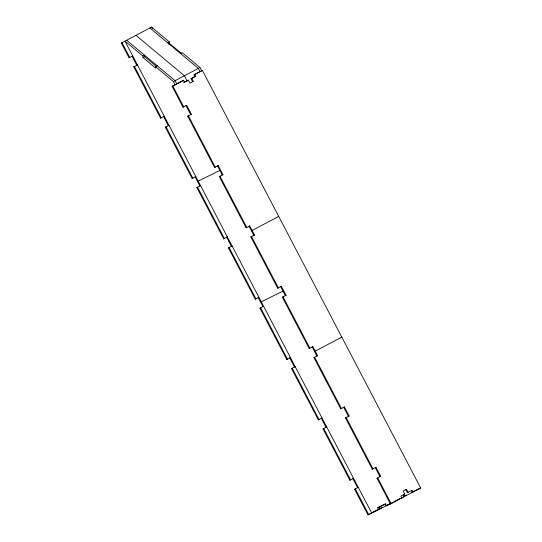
<?xml version="1.0" encoding="UTF-8"?>
<svg xmlns="http://www.w3.org/2000/svg" width="542" height="542" viewBox="0 0 542 542"><rect width="100%" height="100%" fill="white"/><g stroke="black" fill="none" stroke-linecap="round" stroke-linejoin="round"><path stroke-width="0.81" d="M121.333 43.048L122.025 42.71L129.748 57.472L129.05 57.811L121.333 43.048L151.577 27.1L169.402 41.985L169.646 43.556L181.13 53.143M129.05 57.811L132.715 55.901L132.024 56.239L136.76 65.291L137.451 64.952L133.786 66.862L160.595 118.149L161.292 117.81L134.477 66.524L133.786 66.862M378.689 509.555L377.74 507.739L379.414 506.858L380.362 508.667L371.677 512.989L124.999 41.138L142.831 56.022L144.504 55.135L144.741 56.707L156.225 66.293M167.729 42.865L169.402 41.985M142.831 56.022L143.068 57.594L144.741 56.707M168.528 44.146L169.646 43.556M143.068 57.594L155.832 68.245L155.588 66.673L157.261 65.785M180.493 53.516L182.166 52.635L199.991 67.52L201.685 70.758L202.383 70.419L420.667 487.956L390.43 503.904L377.022 478.261L380.687 476.35L375.952 467.299L375.26 467.638L379.989 476.689L380.687 476.35M155.588 66.673L173.42 81.557L199.991 67.52M172.139 86.368L172.837 86.022L183.704 106.815L183.013 107.16L172.139 86.368L183.521 80.379L184.47 82.194L188.365 80.128L189.944 83.15L193.291 81.381L191.712 78.36L191.021 78.705L192.6 81.72L193.291 81.381M193.975 74.83L194.666 74.491L195.615 76.3L194.924 76.639L193.975 74.83L201.685 70.758M172.837 86.022L183.521 80.379M194.666 74.491L202.383 70.419M191.021 78.705L194.924 76.639M191.712 78.36L195.615 76.3M160.595 118.149L164.267 116.239L163.569 116.584L168.305 125.636L168.996 125.29L165.33 127.201L192.146 178.494L192.837 178.155L166.021 126.862L165.33 127.201M183.013 107.16L186.678 105.25L191.407 114.294L187.742 116.205L214.557 167.498L215.249 167.16L188.44 115.866L187.742 116.205M192.146 178.494L195.811 176.584L195.12 176.922L199.849 185.974L200.54 185.635L196.875 187.546L223.69 238.839L224.381 238.494L197.566 187.207L196.875 187.546M214.557 167.498L218.223 165.588L222.958 174.639L219.286 176.55L246.102 227.843L246.8 227.498L219.984 176.211L219.286 176.55M223.69 238.839L227.355 236.922L226.664 237.267L231.393 246.319L232.091 245.973L228.419 247.884L255.235 299.177L255.932 298.838L229.117 247.545L228.419 247.884M246.102 227.843L249.767 225.933L254.503 234.984L250.838 236.895L277.653 288.181L278.344 287.843L251.529 236.549L250.838 236.895M255.235 299.177L258.9 297.267L258.209 297.605L262.938 306.657L263.636 306.318L259.97 308.229L286.779 359.522L287.477 359.177L260.661 307.89L259.97 308.229M277.653 288.181L281.318 286.271L286.047 295.322L282.382 297.233L309.197 348.526L309.888 348.188L283.073 296.894L282.382 297.233M261.583 301.63L261.271 301.792L282.992 291.135M286.779 359.522L290.451 357.612L289.753 357.95L294.489 367.002L295.18 366.663L291.515 368.574L318.33 419.86L319.021 419.522L292.206 368.228L291.515 368.574M309.197 348.526L312.863 346.616L317.592 355.667L313.926 357.578L340.742 408.864L341.433 408.526L314.617 357.239L313.926 357.578M318.33 419.86L321.995 417.95L321.304 418.288L326.033 427.34L326.724 427.001L323.059 428.912L349.875 480.205L350.566 479.866L323.75 428.573L323.059 428.912M340.742 408.864L344.407 406.954L349.143 416.005L345.471 417.916L372.286 469.209L372.984 468.871L346.169 417.577L345.471 417.916M349.875 480.205L353.54 478.295L352.849 478.633L357.578 487.685L358.276 487.346L354.603 489.257L368.011 514.9L378.722 509.27M372.286 469.209L375.952 467.299M406.527 489.263L405.836 489.602L407.415 492.624L408.106 492.285L406.527 489.263L403.16 491.018L404.759 494.047L400.816 496.106L401.805 497.922L401.114 498.261M407.415 492.624L412.008 490.219L412.957 492.034L412.259 492.373L411.317 490.564L412.008 490.219M368.011 514.9L378.695 509.256M379.393 508.918L381.995 507.542M405.26 495.517L403.587 496.397L406.392 495.022M377.74 507.739L385.443 503.965L386.392 505.774L388.065 504.887M412.963 491.736L411.29 492.617L420.667 487.956M150.879 27.439L151.577 27.1L152.356 28.597M188.365 80.128L183.772 82.533L184.47 82.194M186.678 105.25L185.987 105.588L190.716 114.64L191.407 114.294M218.223 165.588L217.532 165.927L222.261 174.978L222.958 174.639M198.176 181.109L219.896 170.452M249.767 225.933L249.076 226.271L253.812 235.323L254.503 234.984M278.012 216.759L278.71 216.421L251.441 230.797M229.029 241.793L229.72 241.447M281.318 286.271L280.62 286.61L285.356 295.661L286.047 295.322M312.863 346.616L312.172 346.955L316.901 356.006L317.592 355.667M341.108 337.442L341.799 337.104L314.536 351.48M292.118 362.476L292.815 362.137M344.407 406.954L343.716 407.293L348.445 416.344L349.143 416.005M354.603 489.257L355.301 488.918L368.709 514.561M377.022 478.261L377.713 477.922L391.121 503.565L390.43 503.904M404.068 494.392L404.759 494.047M379.414 506.858L385.714 503.769M385.64 505.727L389.386 503.891M394.623 501.316L404.366 496.54L403.417 494.731M373.35 512.109L395.071 501.452M386.392 505.774L393.397 502.332M149.904 27.981L198.325 68.4L200.018 71.639M135.967 35.345L184.382 75.765L187.024 80.812M126.672 40.25L175.093 80.67L176.787 83.908M173.42 81.557L175.113 84.796"/></g></svg>
